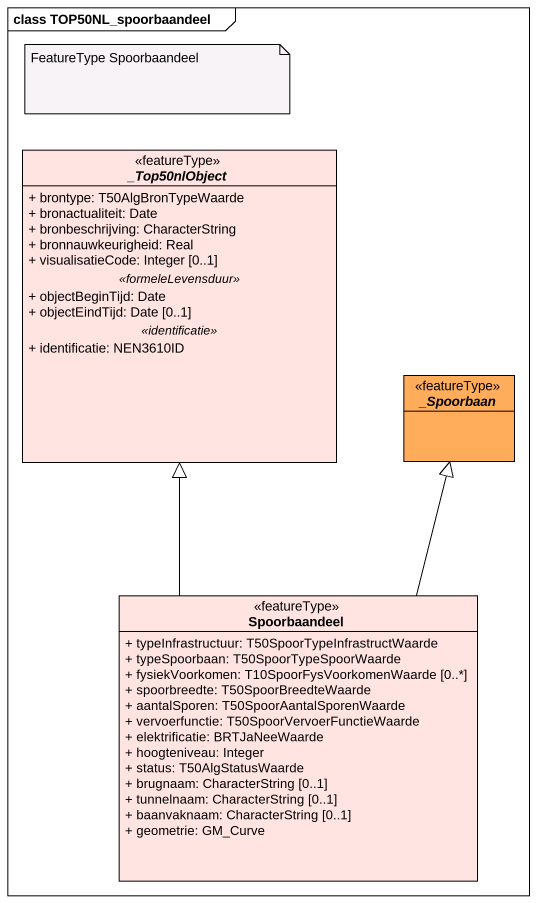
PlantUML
@startuml
mainframe class TOP50NL_spoorbaandeel
hide circle
hide empty members
skinparam classAttributeIconSize 0
abstract class "_Top50nlObject" as Top50nlObject <<featureType>> #FFE4E1 {
  + brontype: T50AlgBronTypeWaarde
  + bronactualiteit: Date
  + bronbeschrijving: CharacterString
  + bronnauwkeurigheid: Real
  + visualisatieCode: Integer [0..1]
  .. <<formeleLevensduur>> ..
  + objectBeginTijd: Date
  + objectEindTijd: Date [0..1]
  .. <<identificatie>> ..
  + identificatie: NEN3610ID
}
abstract class "_Spoorbaan" as Spoorbaan <<featureType>> #FFAD5B
class Spoorbaandeel <<featureType>> #FFE4E1 {
  + typeInfrastructuur: T50SpoorTypeInfrastructWaarde
  + typeSpoorbaan: T50SpoorTypeSpoorWaarde
  + fysiekVoorkomen: T10SpoorFysVoorkomenWaarde [0..*]
  + spoorbreedte: T50SpoorBreedteWaarde
  + aantalSporen: T50SpoorAantalSporenWaarde
  + vervoerfunctie: T50SpoorVervoerFunctieWaarde
  + elektrificatie: BRTJaNeeWaarde
  + hoogteniveau: Integer
  + status: T50AlgStatusWaarde
  + brugnaam: CharacterString [0..1]
  + tunnelnaam: CharacterString [0..1]
  + baanvaknaam: CharacterString [0..1]
  + geometrie: GM_Curve
}
Spoorbaandeel -up-|> Top50nlObject
Spoorbaandeel -up-|> Spoorbaan
note as N1
  FeatureType Spoorbaandeel
end note
@enduml
